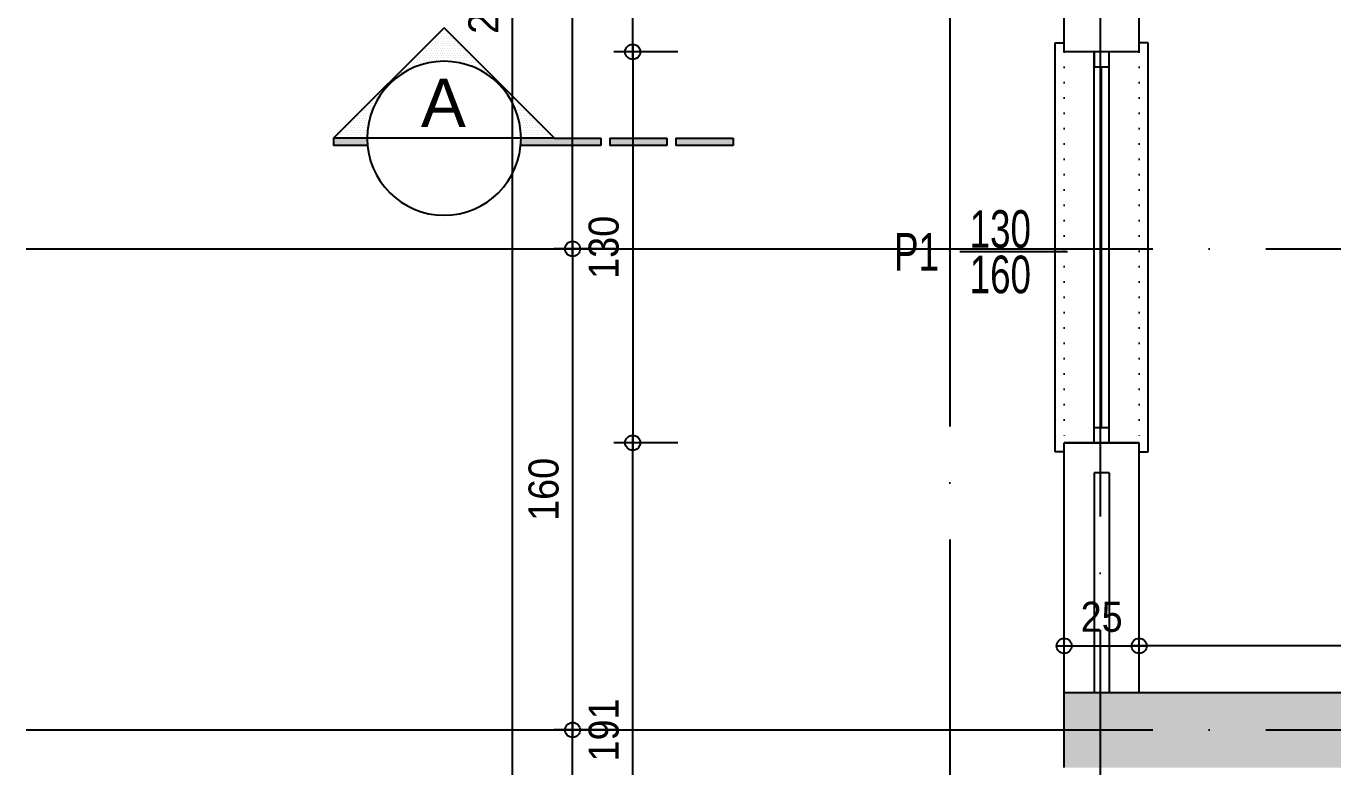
# Model space of a CAD drawing. Extents: x 460786 to 545292, y 30998 to 41694.
# Drawn here: x 465624.7 to 466059.6, y 39195.2 to 39441.6 of the extents above; entities that cross this region are included whole.
import ezdxf
from ezdxf.enums import TextEntityAlignment as Align

# ---------------------------------------------------------------- set-up
doc = ezdxf.new("R2010")
doc.units = 0
doc.header["$LTSCALE"] = 50
doc.header["$MEASUREMENT"] = 0
doc.header["$PDMODE"] = 35
doc.linetypes.add('DASHDOT', pattern=[5.5, 5, -0.25, 0, -0.25])
doc.linetypes.add('DASHED', pattern=[0.1, 0, -0.1])
doc.layers.get('0').update_dxf_attribs({"linetype": 'CONTINUOUS'})
doc.layers.get('Defpoints').update_dxf_attribs({"linetype": 'CONTINUOUS'})
for name, color, linetype in [('A-Aks Dikey', 12, 'DASHDOT'), ('A-Aks Yatay', 12, 'DASHDOT'), ('A-Betonarme', 6, 'CONTINUOUS'), ('A-Cam', 160, 'CONTINUOUS'), ('A-Dash', 9, 'DASHED'), ('A-Duvar', 7, 'CONTINUOUS'), ('A-Gör 2', 40, 'CONTINUOUS'), ('A-Kesit Yazi', 4, 'CONTINUOUS'), ('A-Olcu  IC Yatay', 8, 'CONTINUOUS'), ('A-Olcu DIS Dikey', 8, 'CONTINUOUS'), ('A-Poz-Pen', 4, 'CONTINUOUS'), ('A-Tarama 1', 9, 'CONTINUOUS')]:
    doc.layers.add(name, color=color, linetype=linetype)
doc.styles.get("Standard").update_dxf_attribs({"font": 'arial.ttf', "width": 0.9})
doc.styles.add('STANDARD1', font='arial.ttf')
doc.dimstyles.new('EXIT', dxfattribs={"dimscale": 50, "dimtxt": 0.23, "dimasz": 0.03, "dimexe": 0.125, "dimexo": 0.5, "dimgap": 0.09, "dimtad": 1, "dimzin": 1, "dimdsep": 46, "dimtxsty": 'Standard', "dimblk": 'TICK', "dimcen": 0.2, "dimadec": 0, "dimazin": 0, "dimtfac": 1, "dimtix": 1, "dimtofl": 0, "dimtmove": 2, "dimatfit": 3, "dimldrblk": 'TICK', "dimfxl": 1, "dimtolj": 1, "dimtzin": 1, "dimarcsym": 0})

# ---------------------------------------------------------------- blocks, each defined once
blk = doc.blocks.new('poz-pk1')
blk.add_line((24.33, 28.66), (24.33, -5.74))
at = {"width": 0.7}
for p in [(17.04, 9.96), (31.55, 9.96)]:
    blk.add_attdef('YAZı', text='', height=12, rotation=90, dxfattribs=at).set_placement(p, align=Align.MIDDLE_CENTER)
blk.add_attdef('POZ', text='', height=12, dxfattribs=at).set_placement((24.33, -14.42), align=Align.MIDDLE_CENTER)
blk = doc.blocks.new('*X5')
at = {"color": 0}
for p, q in [((116.4875, 395.125), (116.4875, 395.125)), ((116.5, 395.125), (116.5, 395.125)), ((116.50625, 395.1375), (116.50625, 395.1375)), ((116.5125, 395.15), (116.5125, 395.15)), ((116.5125, 395.125), (116.5125, 395.125)), ((116.51875, 395.1375), (116.51875, 395.1375)), ((116.525, 395.15), (116.525, 395.15)), ((116.525, 395.125), (116.525, 395.125)), ((116.53125, 395.1625), (116.53125, 395.1625)), ((116.53125, 395.1375), (116.53125, 395.1375)), ((116.5375, 395.175), (116.5375, 395.175)), ((116.5375, 395.15), (116.5375, 395.15)), ((116.5375, 395.125), (116.5375, 395.125)), ((116.54375, 395.1625), (116.54375, 395.1625)), ((116.54375, 395.1375), (116.54375, 395.1375)), ((116.55, 395.15), (116.55, 395.15)), ((116.55, 395.125), (116.55, 395.125)), ((116.55625, 395.1625), (116.55625, 395.1625)), ((116.55625, 395.1375), (116.55625, 395.1375)), ((116.5625, 395.15), (116.5625, 395.15)), ((116.5625, 395.125), (116.5625, 395.125)), ((116.56875, 395.1375), (116.56875, 395.1375)), ((116.575, 395.125), (116.575, 395.125)), ((116.58125, 395.1375), (116.58125, 395.1375)), ((116.5875, 395.125), (116.5875, 395.125)), ((116.4125, 395.05), (116.4125, 395.05)), ((116.425, 395.05), (116.425, 395.05)), ((116.43125, 395.0625), (116.43125, 395.0625)), ((116.4375, 395.075), (116.4375, 395.075)), ((116.4375, 395.05), (116.4375, 395.05)), ((116.44375, 395.0625), (116.44375, 395.0625)), ((116.45, 395.075), (116.45, 395.075)), ((116.45, 395.05), (116.45, 395.05)), ((116.45625, 395.0875), (116.45625, 395.0875)), ((116.45625, 395.0625), (116.45625, 395.0625)), ((116.4625, 395.1), (116.4625, 395.1)), ((116.4625, 395.075), (116.4625, 395.075)), ((116.4625, 395.05), (116.4625, 395.05)), ((116.46875, 395.0875), (116.46875, 395.0875)), ((116.46875, 395.0625), (116.46875, 395.0625)), ((116.475, 395.1), (116.475, 395.1)), ((116.475, 395.075), (116.475, 395.075)), ((116.475, 395.05), (116.475, 395.05)), ((116.48125, 395.1125), (116.48125, 395.1125)), ((116.48125, 395.0875), (116.48125, 395.0875)), ((116.48125, 395.0625), (116.48125, 395.0625)), ((116.4875, 395.1), (116.4875, 395.1)), ((116.4875, 395.075), (116.4875, 395.075)), ((116.4875, 395.05), (116.4875, 395.05)), ((116.49375, 395.1125), (116.49375, 395.1125)), ((116.49375, 395.0875), (116.49375, 395.0875)), ((116.49375, 395.0625), (116.49375, 395.0625)), ((116.5, 395.1), (116.5, 395.1)), ((116.5, 395.075), (116.5, 395.075)), ((116.5, 395.05), (116.5, 395.05)), ((116.50625, 395.1125), (116.50625, 395.1125)), ((116.50625, 395.0875), (116.50625, 395.0875)), ((116.50625, 395.0625), (116.50625, 395.0625)), ((116.5125, 395.1), (116.5125, 395.1)), ((116.5125, 395.075), (116.5125, 395.075)), ((116.5125, 395.05), (116.5125, 395.05)), ((116.51875, 395.1125), (116.51875, 395.1125)), ((116.51875, 395.0875), (116.51875, 395.0875)), ((116.51875, 395.0625), (116.51875, 395.0625)), ((116.525, 395.1), (116.525, 395.1)), ((116.525, 395.075), (116.525, 395.075)), ((116.525, 395.05), (116.525, 395.05)), ((116.53125, 395.1125), (116.53125, 395.1125)), ((116.53125, 395.0875), (116.53125, 395.0875)), ((116.53125, 395.0625), (116.53125, 395.0625)), ((116.5375, 395.1), (116.5375, 395.1)), ((116.5375, 395.075), (116.5375, 395.075)), ((116.5375, 395.05), (116.5375, 395.05)), ((116.54375, 395.1125), (116.54375, 395.1125)), ((116.54375, 395.0875), (116.54375, 395.0875)), ((116.54375, 395.0625), (116.54375, 395.0625)), ((116.55, 395.1), (116.55, 395.1)), ((116.55, 395.075), (116.55, 395.075)), ((116.55, 395.05), (116.55, 395.05)), ((116.55625, 395.1125), (116.55625, 395.1125)), ((116.55625, 395.0875), (116.55625, 395.0875)), ((116.55625, 395.0625), (116.55625, 395.0625)), ((116.5625, 395.1), (116.5625, 395.1)), ((116.5625, 395.075), (116.5625, 395.075)), ((116.5625, 395.05), (116.5625, 395.05)), ((116.56875, 395.1125), (116.56875, 395.1125)), ((116.56875, 395.0875), (116.56875, 395.0875)), ((116.56875, 395.0625), (116.56875, 395.0625)), ((116.575, 395.1), (116.575, 395.1)), ((116.575, 395.075), (116.575, 395.075)), ((116.575, 395.05), (116.575, 395.05)), ((116.58125, 395.1125), (116.58125, 395.1125)), ((116.58125, 395.0875), (116.58125, 395.0875)), ((116.58125, 395.0625), (116.58125, 395.0625)), ((116.5875, 395.1), (116.5875, 395.1)), ((116.5875, 395.075), (116.5875, 395.075)), ((116.5875, 395.05), (116.5875, 395.05)), ((116.59375, 395.1125), (116.59375, 395.1125)), ((116.59375, 395.0875), (116.59375, 395.0875)), ((116.59375, 395.0625), (116.59375, 395.0625)), ((116.6, 395.1), (116.6, 395.1)), ((116.6, 395.075), (116.6, 395.075)), ((116.6, 395.05), (116.6, 395.05)), ((116.60625, 395.1125), (116.60625, 395.1125)), ((116.60625, 395.0875), (116.60625, 395.0875)), ((116.60625, 395.0625), (116.60625, 395.0625)), ((116.6125, 395.1), (116.6125, 395.1)), ((116.6125, 395.075), (116.6125, 395.075)), ((116.6125, 395.05), (116.6125, 395.05)), ((116.61875, 395.0875), (116.61875, 395.0875)), ((116.61875, 395.0625), (116.61875, 395.0625)), ((116.625, 395.075), (116.625, 395.075)), ((116.625, 395.05), (116.625, 395.05)), ((116.63125, 395.0875), (116.63125, 395.0875)), ((116.63125, 395.0625), (116.63125, 395.0625)), ((116.6375, 395.075), (116.6375, 395.075)), ((116.6375, 395.05), (116.6375, 395.05)), ((116.64375, 395.0625), (116.64375, 395.0625)), ((116.65, 395.05), (116.65, 395.05)), ((116.65625, 395.0625), (116.65625, 395.0625)), ((116.6625, 395.05), (116.6625, 395.05)), ((116.35625, 394.9875), (116.35625, 394.9875)), ((116.3625, 395), (116.3625, 395)), ((116.36875, 394.9875), (116.36875, 394.9875)), ((116.375, 395), (116.375, 395)), ((116.38125, 395.0125), (116.38125, 395.0125)), ((116.38125, 394.9875), (116.38125, 394.9875)), ((116.3875, 395.025), (116.3875, 395.025)), ((116.3875, 395), (116.3875, 395)), ((116.39375, 395.0125), (116.39375, 395.0125)), ((116.39375, 394.9875), (116.39375, 394.9875)), ((116.4, 395.025), (116.4, 395.025)), ((116.4, 395), (116.4, 395)), ((116.40625, 395.0375), (116.40625, 395.0375)), ((116.40625, 395.0125), (116.40625, 395.0125)), ((116.40625, 394.9875), (116.40625, 394.9875)), ((116.4125, 395.025), (116.4125, 395.025)), ((116.4125, 395), (116.4125, 395)), ((116.41875, 395.0375), (116.41875, 395.0375)), ((116.41875, 395.0125), (116.41875, 395.0125)), ((116.425, 395.025), (116.425, 395.025)), ((116.425, 395), (116.425, 395)), ((116.43125, 395.0375), (116.43125, 395.0375)), ((116.43125, 395.0125), (116.43125, 395.0125)), ((116.4375, 395.025), (116.4375, 395.025)), ((116.4375, 395), (116.4375, 395)), ((116.44375, 395.0375), (116.44375, 395.0375)), ((116.44375, 395.0125), (116.44375, 395.0125)), ((116.45, 395.025), (116.45, 395.025)), ((116.45, 395), (116.45, 395)), ((116.45625, 395.0375), (116.45625, 395.0375)), ((116.45625, 395.0125), (116.45625, 395.0125)), ((116.4625, 395.025), (116.4625, 395.025)), ((116.4625, 395), (116.4625, 395)), ((116.46875, 395.0375), (116.46875, 395.0375)), ((116.46875, 395.0125), (116.46875, 395.0125)), ((116.475, 395.025), (116.475, 395.025)), ((116.48125, 395.0375), (116.48125, 395.0375)), ((116.48125, 395.0125), (116.48125, 395.0125)), ((116.4875, 395.025), (116.4875, 395.025)), ((116.49375, 395.0375), (116.49375, 395.0375)), ((116.49375, 395.0125), (116.49375, 395.0125)), ((116.5, 395.025), (116.5, 395.025)), ((116.50625, 395.0375), (116.50625, 395.0375)), ((116.50625, 395.0125), (116.50625, 395.0125)), ((116.5125, 395.025), (116.5125, 395.025)), ((116.51875, 395.0375), (116.51875, 395.0375)), ((116.51875, 395.0125), (116.51875, 395.0125)), ((116.525, 395.025), (116.525, 395.025)), ((116.53125, 395.0375), (116.53125, 395.0375)), ((116.53125, 395.0125), (116.53125, 395.0125)), ((116.5375, 395.025), (116.5375, 395.025)), ((116.54375, 395.0375), (116.54375, 395.0375)), ((116.54375, 395.0125), (116.54375, 395.0125)), ((116.55, 395.025), (116.55, 395.025)), ((116.55625, 395.0375), (116.55625, 395.0375)), ((116.55625, 395.0125), (116.55625, 395.0125)), ((116.5625, 395.025), (116.5625, 395.025)), ((116.56875, 395.0375), (116.56875, 395.0375)), ((116.56875, 395.0125), (116.56875, 395.0125)), ((116.575, 395.025), (116.575, 395.025)), ((116.58125, 395.0375), (116.58125, 395.0375)), ((116.58125, 395.0125), (116.58125, 395.0125)), ((116.5875, 395.025), (116.5875, 395.025)), ((116.59375, 395.0375), (116.59375, 395.0375)), ((116.59375, 395.0125), (116.59375, 395.0125)), ((116.6, 395.025), (116.6, 395.025)), ((116.60625, 395.0375), (116.60625, 395.0375)), ((116.60625, 395.0125), (116.60625, 395.0125)), ((116.6125, 395.025), (116.6125, 395.025)), ((116.61875, 395.0375), (116.61875, 395.0375)), ((116.61875, 395.0125), (116.61875, 395.0125)), ((116.625, 395.025), (116.625, 395.025)), ((116.625, 395), (116.625, 395)), ((116.63125, 395.0375), (116.63125, 395.0375)), ((116.63125, 395.0125), (116.63125, 395.0125)), ((116.6375, 395.025), (116.6375, 395.025)), ((116.6375, 395), (116.6375, 395)), ((116.64375, 395.0375), (116.64375, 395.0375)), ((116.64375, 395.0125), (116.64375, 395.0125)), ((116.65, 395.025), (116.65, 395.025)), ((116.65, 395), (116.65, 395)), ((116.65625, 395.0375), (116.65625, 395.0375)), ((116.65625, 395.0125), (116.65625, 395.0125)), ((116.6625, 395.025), (116.6625, 395.025)), ((116.6625, 395), (116.6625, 395)), ((116.66875, 395.0375), (116.66875, 395.0375)), ((116.66875, 395.0125), (116.66875, 395.0125)), ((116.66875, 394.9875), (116.66875, 394.9875)), ((116.675, 395.025), (116.675, 395.025)), ((116.675, 395), (116.675, 395)), ((116.68125, 395.0375), (116.68125, 395.0375)), ((116.68125, 395.0125), (116.68125, 395.0125)), ((116.68125, 394.9875), (116.68125, 394.9875)), ((116.6875, 395.025), (116.6875, 395.025)), ((116.6875, 395), (116.6875, 395)), ((116.69375, 395.0125), (116.69375, 395.0125)), ((116.69375, 394.9875), (116.69375, 394.9875)), ((116.7, 395), (116.7, 395)), ((116.70625, 395.0125), (116.70625, 395.0125)), ((116.70625, 394.9875), (116.70625, 394.9875)), ((116.7125, 395), (116.7125, 395)), ((116.71875, 394.9875), (116.71875, 394.9875)), ((116.73125, 394.9875), (116.73125, 394.9875)), ((116.28125, 394.9125), (116.28125, 394.9125)), ((116.2875, 394.925), (116.2875, 394.925)), ((116.30625, 394.9375), (116.30625, 394.9375)), ((116.3125, 394.95), (116.3125, 394.95)), ((116.325, 394.95), (116.325, 394.95)), ((116.33125, 394.9625), (116.33125, 394.9625)), ((116.3375, 394.975), (116.3375, 394.975)), ((116.34375, 394.9625), (116.34375, 394.9625)), ((116.35, 394.975), (116.35, 394.975)), ((116.35625, 394.9625), (116.35625, 394.9625)), ((116.3625, 394.975), (116.3625, 394.975)), ((116.375, 394.975), (116.375, 394.975)), ((116.7125, 394.975), (116.7125, 394.975)), ((116.725, 394.975), (116.725, 394.975)), ((116.73125, 394.9625), (116.73125, 394.9625)), ((116.7375, 394.975), (116.7375, 394.975)), ((116.74375, 394.9625), (116.74375, 394.9625)), ((116.75, 394.95), (116.75, 394.95)), ((116.75625, 394.9625), (116.75625, 394.9625)), ((116.7625, 394.95), (116.7625, 394.95)), ((116.76875, 394.9375), (116.76875, 394.9375)), ((116.78125, 394.9375), (116.78125, 394.9375)), ((116.7875, 394.925), (116.7875, 394.925)), ((116.80625, 394.9125), (116.80625, 394.9125)), ((116.2125, 394.85), (116.2125, 394.85)), ((116.23125, 394.8625), (116.23125, 394.8625)), ((116.2375, 394.875), (116.2375, 394.875)), ((116.25625, 394.8875), (116.25625, 394.8875)), ((116.2625, 394.9), (116.2625, 394.9)), ((116.83125, 394.8875), (116.83125, 394.8875)), ((116.85625, 394.8625), (116.85625, 394.8625)), ((116.8625, 394.85), (116.8625, 394.85)), ((116.15625, 394.7875), (116.15625, 394.7875)), ((116.1625, 394.8), (116.1625, 394.8)), ((116.16875, 394.7875), (116.16875, 394.7875)), ((116.175, 394.8), (116.175, 394.8)), ((116.18125, 394.8125), (116.18125, 394.8125)), ((116.18125, 394.7875), (116.18125, 394.7875)), ((116.1875, 394.825), (116.1875, 394.825)), ((116.1875, 394.8), (116.1875, 394.8)), ((116.19375, 394.8125), (116.19375, 394.8125)), ((116.2, 394.825), (116.2, 394.825)), ((116.20625, 394.8375), (116.20625, 394.8375)), ((116.88125, 394.8375), (116.88125, 394.8375)), ((116.8875, 394.825), (116.8875, 394.825)), ((116.89375, 394.8125), (116.89375, 394.8125)), ((116.9, 394.8), (116.9, 394.8)), ((116.90625, 394.8125), (116.90625, 394.8125)), ((116.90625, 394.7875), (116.90625, 394.7875)), ((116.9125, 394.8), (116.9125, 394.8)), ((116.91875, 394.7875), (116.91875, 394.7875)), ((116.93125, 394.7875), (116.93125, 394.7875)), ((116.08125, 394.7125), (116.08125, 394.7125)), ((116.0875, 394.725), (116.0875, 394.725)), ((116.09375, 394.7125), (116.09375, 394.7125)), ((116.1, 394.725), (116.1, 394.725)), ((116.10625, 394.7375), (116.10625, 394.7375)), ((116.10625, 394.7125), (116.10625, 394.7125)), ((116.1125, 394.75), (116.1125, 394.75)), ((116.1125, 394.725), (116.1125, 394.725)), ((116.11875, 394.7375), (116.11875, 394.7375)), ((116.11875, 394.7125), (116.11875, 394.7125)), ((116.125, 394.75), (116.125, 394.75)), ((116.125, 394.725), (116.125, 394.725)), ((116.13125, 394.7625), (116.13125, 394.7625)), ((116.13125, 394.7375), (116.13125, 394.7375)), ((116.13125, 394.7125), (116.13125, 394.7125)), ((116.1375, 394.775), (116.1375, 394.775)), ((116.1375, 394.75), (116.1375, 394.75)), ((116.1375, 394.725), (116.1375, 394.725)), ((116.14375, 394.7625), (116.14375, 394.7625)), ((116.14375, 394.7375), (116.14375, 394.7375)), ((116.14375, 394.7125), (116.14375, 394.7125)), ((116.15, 394.775), (116.15, 394.775)), ((116.15, 394.75), (116.15, 394.75)), ((116.15, 394.725), (116.15, 394.725)), ((116.15625, 394.7625), (116.15625, 394.7625)), ((116.15625, 394.7375), (116.15625, 394.7375)), ((116.1625, 394.775), (116.1625, 394.775)), ((116.1625, 394.75), (116.1625, 394.75)), ((116.16875, 394.7625), (116.16875, 394.7625)), ((116.175, 394.775), (116.175, 394.775)), ((116.9125, 394.775), (116.9125, 394.775)), ((116.91875, 394.7625), (116.91875, 394.7625)), ((116.925, 394.775), (116.925, 394.775)), ((116.925, 394.75), (116.925, 394.75)), ((116.925, 394.725), (116.925, 394.725)), ((116.93125, 394.7625), (116.93125, 394.7625)), ((116.93125, 394.7375), (116.93125, 394.7375)), ((116.93125, 394.7125), (116.93125, 394.7125)), ((116.9375, 394.775), (116.9375, 394.775)), ((116.9375, 394.75), (116.9375, 394.75)), ((116.9375, 394.725), (116.9375, 394.725)), ((116.94375, 394.7625), (116.94375, 394.7625)), ((116.94375, 394.7375), (116.94375, 394.7375)), ((116.94375, 394.7125), (116.94375, 394.7125)), ((116.95, 394.75), (116.95, 394.75)), ((116.95, 394.725), (116.95, 394.725)), ((116.95625, 394.7625), (116.95625, 394.7625)), ((116.95625, 394.7375), (116.95625, 394.7375)), ((116.95625, 394.7125), (116.95625, 394.7125)), ((116.9625, 394.75), (116.9625, 394.75)), ((116.9625, 394.725), (116.9625, 394.725)), ((116.96875, 394.7375), (116.96875, 394.7375)), ((116.96875, 394.7125), (116.96875, 394.7125)), ((116.975, 394.725), (116.975, 394.725)), ((116.98125, 394.7375), (116.98125, 394.7375)), ((116.98125, 394.7125), (116.98125, 394.7125)), ((116.9875, 394.725), (116.9875, 394.725)), ((116.99375, 394.7125), (116.99375, 394.7125)), ((117.00625, 394.7125), (117.00625, 394.7125)), ((116.0125, 394.65), (116.0125, 394.65)), ((116.025, 394.65), (116.025, 394.65)), ((116.03125, 394.6625), (116.03125, 394.6625)), ((116.0375, 394.675), (116.0375, 394.675)), ((116.0375, 394.65), (116.0375, 394.65)), ((116.04375, 394.6625), (116.04375, 394.6625)), ((116.05, 394.675), (116.05, 394.675)), ((116.05, 394.65), (116.05, 394.65)), ((116.05625, 394.6875), (116.05625, 394.6875)), ((116.05625, 394.6625), (116.05625, 394.6625)), ((116.0625, 394.7), (116.0625, 394.7)), ((116.0625, 394.675), (116.0625, 394.675)), ((116.0625, 394.65), (116.0625, 394.65)), ((116.06875, 394.6875), (116.06875, 394.6875)), ((116.06875, 394.6625), (116.06875, 394.6625)), ((116.075, 394.7), (116.075, 394.7)), ((116.075, 394.675), (116.075, 394.675)), ((116.075, 394.65), (116.075, 394.65)), ((116.08125, 394.6875), (116.08125, 394.6875)), ((116.08125, 394.6625), (116.08125, 394.6625)), ((116.0875, 394.7), (116.0875, 394.7)), ((116.0875, 394.675), (116.0875, 394.675)), ((116.0875, 394.65), (116.0875, 394.65)), ((116.09375, 394.6875), (116.09375, 394.6875)), ((116.09375, 394.6625), (116.09375, 394.6625)), ((116.1, 394.7), (116.1, 394.7)), ((116.1, 394.675), (116.1, 394.675)), ((116.1, 394.65), (116.1, 394.65)), ((116.10625, 394.6875), (116.10625, 394.6875)), ((116.10625, 394.6625), (116.10625, 394.6625)), ((116.1125, 394.7), (116.1125, 394.7)), ((116.1125, 394.675), (116.1125, 394.675)), ((116.1125, 394.65), (116.1125, 394.65)), ((116.11875, 394.6875), (116.11875, 394.6875)), ((116.11875, 394.6625), (116.11875, 394.6625)), ((116.125, 394.7), (116.125, 394.7)), ((116.125, 394.675), (116.125, 394.675)), ((116.125, 394.65), (116.125, 394.65)), ((116.13125, 394.6875), (116.13125, 394.6875)), ((116.13125, 394.6625), (116.13125, 394.6625)), ((116.1375, 394.7), (116.1375, 394.7)), ((116.1375, 394.675), (116.1375, 394.675)), ((116.1375, 394.65), (116.1375, 394.65)), ((116.14375, 394.6875), (116.14375, 394.6875)), ((116.14375, 394.6625), (116.14375, 394.6625)), ((116.15, 394.7), (116.15, 394.7)), ((116.9375, 394.7), (116.9375, 394.7)), ((116.9375, 394.675), (116.9375, 394.675)), ((116.94375, 394.6875), (116.94375, 394.6875)), ((116.94375, 394.6625), (116.94375, 394.6625)), ((116.95, 394.7), (116.95, 394.7)), ((116.95, 394.675), (116.95, 394.675)), ((116.95, 394.65), (116.95, 394.65)), ((116.95625, 394.6875), (116.95625, 394.6875)), ((116.95625, 394.6625), (116.95625, 394.6625)), ((116.9625, 394.7), (116.9625, 394.7)), ((116.9625, 394.675), (116.9625, 394.675)), ((116.9625, 394.65), (116.9625, 394.65)), ((116.96875, 394.6875), (116.96875, 394.6875)), ((116.96875, 394.6625), (116.96875, 394.6625)), ((116.975, 394.7), (116.975, 394.7)), ((116.975, 394.675), (116.975, 394.675)), ((116.975, 394.65), (116.975, 394.65)), ((116.98125, 394.6875), (116.98125, 394.6875)), ((116.98125, 394.6625), (116.98125, 394.6625)), ((116.9875, 394.7), (116.9875, 394.7)), ((116.9875, 394.675), (116.9875, 394.675)), ((116.9875, 394.65), (116.9875, 394.65)), ((116.99375, 394.6875), (116.99375, 394.6875)), ((116.99375, 394.6625), (116.99375, 394.6625)), ((117, 394.7), (117, 394.7)), ((117, 394.675), (117, 394.675)), ((117, 394.65), (117, 394.65)), ((117.00625, 394.6875), (117.00625, 394.6875)), ((117.00625, 394.6625), (117.00625, 394.6625)), ((117.0125, 394.7), (117.0125, 394.7)), ((117.0125, 394.675), (117.0125, 394.675)), ((117.0125, 394.65), (117.0125, 394.65)), ((117.01875, 394.6875), (117.01875, 394.6875)), ((117.01875, 394.6625), (117.01875, 394.6625)), ((117.025, 394.675), (117.025, 394.675)), ((117.025, 394.65), (117.025, 394.65)), ((117.03125, 394.6875), (117.03125, 394.6875)), ((117.03125, 394.6625), (117.03125, 394.6625)), ((117.0375, 394.675), (117.0375, 394.675)), ((117.0375, 394.65), (117.0375, 394.65)), ((117.04375, 394.6625), (117.04375, 394.6625)), ((117.05, 394.65), (117.05, 394.65)), ((117.05625, 394.6625), (117.05625, 394.6625)), ((117.0625, 394.65), (117.0625, 394.65)), ((115.98125, 394.6125), (115.98125, 394.6125)), ((115.9875, 394.625), (115.9875, 394.625)), ((115.99375, 394.6125), (115.99375, 394.6125)), ((116, 394.625), (116, 394.625)), ((116.00625, 394.6375), (116.00625, 394.6375)), ((116.00625, 394.6125), (116.00625, 394.6125)), ((116.0125, 394.625), (116.0125, 394.625)), ((116.01875, 394.6375), (116.01875, 394.6375)), ((116.01875, 394.6125), (116.01875, 394.6125)), ((116.025, 394.625), (116.025, 394.625)), ((116.03125, 394.6375), (116.03125, 394.6375)), ((116.03125, 394.6125), (116.03125, 394.6125)), ((116.0375, 394.625), (116.0375, 394.625)), ((116.04375, 394.6375), (116.04375, 394.6375)), ((116.04375, 394.6125), (116.04375, 394.6125)), ((116.05, 394.625), (116.05, 394.625)), ((116.05625, 394.6375), (116.05625, 394.6375)), ((116.05625, 394.6125), (116.05625, 394.6125)), ((116.0625, 394.625), (116.0625, 394.625)), ((116.06875, 394.6375), (116.06875, 394.6375)), ((116.06875, 394.6125), (116.06875, 394.6125)), ((116.075, 394.625), (116.075, 394.625)), ((116.08125, 394.6375), (116.08125, 394.6375)), ((116.08125, 394.6125), (116.08125, 394.6125)), ((116.0875, 394.625), (116.0875, 394.625)), ((116.09375, 394.6375), (116.09375, 394.6375)), ((116.09375, 394.6125), (116.09375, 394.6125)), ((116.1, 394.625), (116.1, 394.625)), ((116.10625, 394.6375), (116.10625, 394.6375)), ((116.10625, 394.6125), (116.10625, 394.6125)), ((116.1125, 394.625), (116.1125, 394.625)), ((116.11875, 394.6375), (116.11875, 394.6375)), ((116.11875, 394.6125), (116.11875, 394.6125)), ((116.125, 394.625), (116.125, 394.625)), ((116.13125, 394.6375), (116.13125, 394.6375)), ((116.13125, 394.6125), (116.13125, 394.6125)), ((116.1375, 394.625), (116.1375, 394.625)), ((116.94375, 394.6375), (116.94375, 394.6375)), ((116.94375, 394.6125), (116.94375, 394.6125)), ((116.95, 394.625), (116.95, 394.625)), ((116.95625, 394.6375), (116.95625, 394.6375)), ((116.95625, 394.6125), (116.95625, 394.6125)), ((116.9625, 394.625), (116.9625, 394.625)), ((116.96875, 394.6375), (116.96875, 394.6375)), ((116.96875, 394.6125), (116.96875, 394.6125)), ((116.975, 394.625), (116.975, 394.625)), ((116.98125, 394.6375), (116.98125, 394.6375)), ((116.98125, 394.6125), (116.98125, 394.6125)), ((116.9875, 394.625), (116.9875, 394.625)), ((116.99375, 394.6375), (116.99375, 394.6375)), ((116.99375, 394.6125), (116.99375, 394.6125)), ((117, 394.625), (117, 394.625)), ((117.00625, 394.6375), (117.00625, 394.6375)), ((117.00625, 394.6125), (117.00625, 394.6125)), ((117.0125, 394.625), (117.0125, 394.625)), ((117.01875, 394.6375), (117.01875, 394.6375)), ((117.01875, 394.6125), (117.01875, 394.6125)), ((117.025, 394.625), (117.025, 394.625)), ((117.03125, 394.6375), (117.03125, 394.6375)), ((117.03125, 394.6125), (117.03125, 394.6125)), ((117.0375, 394.625), (117.0375, 394.625)), ((117.04375, 394.6375), (117.04375, 394.6375)), ((117.04375, 394.6125), (117.04375, 394.6125)), ((117.05, 394.625), (117.05, 394.625)), ((117.05625, 394.6375), (117.05625, 394.6375)), ((117.05625, 394.6125), (117.05625, 394.6125)), ((117.0625, 394.625), (117.0625, 394.625)), ((117.06875, 394.6375), (117.06875, 394.6375)), ((117.06875, 394.6125), (117.06875, 394.6125)), ((117.075, 394.625), (117.075, 394.625)), ((117.08125, 394.6375), (117.08125, 394.6375)), ((117.08125, 394.6125), (117.08125, 394.6125)), ((117.0875, 394.625), (117.0875, 394.625)), ((117.09375, 394.6125), (117.09375, 394.6125)), ((117.10625, 394.6125), (117.10625, 394.6125))]:
    blk.add_line(p, q, dxfattribs=at)
blk = doc.blocks.new('kesit-p2')
h = blk.add_hatch()
h.set_pattern_fill('DOTS', scale=0.2, angle=90)
h.set_pattern_definition([(90, (294857.23727, 191937.31927), (-0.3175, 0.15875), [0, -0.3175])])
h.paths.add_polyline_path([(107.49, 62.37), (107.49, 51.2, -0.023249), (109.87, 51.09), (109.87, 62.37)])
h.paths.add_polyline_path([(107.49, 0), (107.49, -11.17), (107.49, -26.52), (109.87, -26.52), (109.87, 0.11, -0.023249)])
h.paths.add_polyline_path([(107.49, -29.51), (107.49, -48.56), (109.87, -48.56), (109.87, -29.51)])
h.paths.add_polyline_path([(107.49, -51.55), (107.49, -70.59), (109.87, -70.59), (109.87, -51.55)])
at = {"color": 0}
for p, q in [((107.49, 62.37), (70.72, 25.6)), ((107.49, -11.17), (107.49, 62.37)), ((109.87, 51.09), (109.87, 62.37)), ((107.49, -11.17), (70.72, 25.6)), ((109.87, -26.52), (109.87, 0.11)), ((109.87, -48.56), (109.87, -29.51)), ((109.87, -70.59), (109.87, -51.55))]:
    blk.add_line(p, q, dxfattribs=at)
for p, q in [((107.49, 62.37), (109.87, 62.37)), ((107.49, -11.17), (107.49, -26.52)), ((107.49, -26.52), (109.87, -26.52)), ((107.49, -29.51), (107.49, -48.56)), ((107.49, -29.51), (109.87, -29.51)), ((107.49, -48.56), (109.87, -48.56)), ((107.49, -51.55), (107.49, -70.59)), ((107.49, -51.55), (109.87, -51.55)), ((107.49, -70.59), (109.87, -70.59))]:
    blk.add_line(p, q)
blk.add_circle((107.49, 25.6), 25.6, dxfattribs=at)
at = {"color": 7, "xscale": 64, "yscale": 64, "zscale": 64, "rotation": 90}
blk.add_blockref('*X5', (25362.39, -7433.1), dxfattribs=at)
at = {"style": 'STANDARD1'}
blk.add_attdef('TEXT', text='', height=16, dxfattribs=at).set_placement((95.69, 25.83), align=Align.MIDDLE_CENTER)
at = {"style": 'STANDARD1', "width": 0.6}
blk.add_attdef('TEXT', text='', height=12, dxfattribs=at).set_placement((119.93, 26.59), align=Align.MIDDLE_CENTER)
blk = doc.blocks.new('TICK', base_point=(53.7, 38.06))
blk.add_line((55.37, 38.06), (52.04, 38.06))
blk.add_circle((53.7, 38.06), 1.67)
blk = doc.blocks.new('*D100')
at = {"layer": 'A-Olcu DIS Dikey', "color": 0, "lineweight": -2, "transparency": 16777216}
for p, q in [((465821.61, 39207.5), (465800.36, 39207.5)), ((465806.61, 39049), (465806.61, 39206)), ((465821.61, 39047.5), (465800.36, 39047.5))]:
    blk.add_line(p, q, dxfattribs=at)
at = {"layer": 'Defpoints', "color": 0, "transparency": 16777216}
for p in [(465806.61, 39207.5), (465846.61, 39207.5), (465846.61, 39047.5)]:
    blk.add_point(p, dxfattribs=at)
at = {"layer": 'A-Olcu DIS Dikey', "color": 0, "lineweight": -2, "transparency": 16777216, "xscale": 1.5, "yscale": 1.5, "zscale": 1.5}
for p, rotation in [((465806.61, 39207.5), 90), ((465806.61, 39047.5), 270)]:
    blk.add_blockref('TICK', p, dxfattribs=dict(at, rotation=rotation))
at = {"layer": 'A-Olcu DIS Dikey', "color": 0, "transparency": 16777216, "insert": (465797, 39127.5), "char_height": 10, "attachment_point": 5, "rotation": 90}
blk.add_mtext('\\A1;160', dxfattribs=at)
blk = doc.blocks.new('*D101')
at = {"layer": 'A-Olcu DIS Dikey', "color": 0, "lineweight": -2, "transparency": 16777216}
for p, q in [((465821.61, 39367.5), (465800.36, 39367.5)), ((465806.61, 39366), (465806.61, 39209)), ((465821.61, 39207.5), (465800.36, 39207.5))]:
    blk.add_line(p, q, dxfattribs=at)
at = {"layer": 'Defpoints', "color": 0, "transparency": 16777216}
for p in [(465846.61, 39367.5), (465806.61, 39207.5), (465846.61, 39207.5)]:
    blk.add_point(p, dxfattribs=at)
at = {"layer": 'A-Olcu DIS Dikey', "color": 0, "lineweight": -2, "transparency": 16777216, "xscale": 1.5, "yscale": 1.5, "zscale": 1.5}
for p, rotation in [((465806.61, 39367.5), 90), ((465806.61, 39207.5), 270)]:
    blk.add_blockref('TICK', p, dxfattribs=dict(at, rotation=rotation))
at = {"layer": 'A-Olcu DIS Dikey', "color": 0, "transparency": 16777216, "insert": (465797, 39287.5), "char_height": 10, "attachment_point": 5, "rotation": 90}
blk.add_mtext('\\A1;160', dxfattribs=at)
blk = doc.blocks.new('*D102')
at = {"layer": 'A-Olcu DIS Dikey', "color": 0, "lineweight": -2, "transparency": 16777216}
for p, q in [((465821.61, 39687.5), (465800.36, 39687.5)), ((465806.61, 39369), (465806.61, 39686)), ((465821.61, 39367.5), (465800.36, 39367.5))]:
    blk.add_line(p, q, dxfattribs=at)
at = {"layer": 'Defpoints', "color": 0, "transparency": 16777216}
for p in [(465806.61, 39687.5), (465846.61, 39687.5), (465846.61, 39367.5)]:
    blk.add_point(p, dxfattribs=at)
at = {"layer": 'A-Olcu DIS Dikey', "color": 0, "lineweight": -2, "transparency": 16777216, "xscale": 1.5, "yscale": 1.5, "zscale": 1.5}
for p, rotation in [((465806.61, 39687.5), 90), ((465806.61, 39367.5), 270)]:
    blk.add_blockref('TICK', p, dxfattribs=dict(at, rotation=rotation))
at = {"layer": 'A-Olcu DIS Dikey', "color": 0, "transparency": 16777216, "insert": (465797, 39527.5), "char_height": 10, "attachment_point": 5, "rotation": 90}
blk.add_mtext('\\A1;320', dxfattribs=at)
blk = doc.blocks.new('*D85')
at = {"layer": 'A-Olcu DIS Dikey', "color": 0, "lineweight": -2, "transparency": 16777216}
for p, q in [((465801.61, 40831.5), (465780.36, 40831.5)), ((465786.61, 38076), (465786.61, 40830)), ((465801.61, 38074.5), (465780.36, 38074.5))]:
    blk.add_line(p, q, dxfattribs=at)
at = {"layer": 'Defpoints', "color": 0, "transparency": 16777216}
for p in [(465786.61, 40831.5), (465826.61, 40831.5), (465826.61, 38074.5)]:
    blk.add_point(p, dxfattribs=at)
at = {"layer": 'A-Olcu DIS Dikey', "color": 0, "lineweight": -2, "transparency": 16777216, "xscale": 1.5, "yscale": 1.5, "zscale": 1.5}
for p, rotation in [((465786.61, 40831.5), 90), ((465786.61, 38074.5), 270)]:
    blk.add_blockref('TICK', p, dxfattribs=dict(at, rotation=rotation))
at = {"layer": 'A-Olcu DIS Dikey', "color": 0, "transparency": 16777216, "insert": (465777, 39453), "char_height": 10, "attachment_point": 5, "rotation": 90}
blk.add_mtext('\\A1;2757', dxfattribs=at)
blk = doc.blocks.new('*D110')
at = {"layer": 'A-Olcu DIS Dikey', "color": 0, "lineweight": -2, "transparency": 16777216}
for p, q in [((465841.61, 39623), (465820.36, 39623)), ((465826.61, 39434.5), (465826.61, 39621.5)), ((465841.61, 39433), (465820.36, 39433))]:
    blk.add_line(p, q, dxfattribs=at)
at = {"layer": 'Defpoints', "color": 0, "transparency": 16777216}
for p in [(465826.61, 39623), (465866.61, 39623), (465866.61, 39433)]:
    blk.add_point(p, dxfattribs=at)
at = {"layer": 'A-Olcu DIS Dikey', "color": 0, "lineweight": -2, "transparency": 16777216, "xscale": 1.5, "yscale": 1.5, "zscale": 1.5}
for p, rotation in [((465826.61, 39623), 90), ((465826.61, 39433), 270)]:
    blk.add_blockref('TICK', p, dxfattribs=dict(at, rotation=rotation))
at = {"layer": 'A-Olcu DIS Dikey', "color": 0, "transparency": 16777216, "insert": (465817, 39528), "char_height": 10, "attachment_point": 5, "rotation": 90}
blk.add_mtext('\\A1;190', dxfattribs=at)
blk = doc.blocks.new('*D111')
at = {"layer": 'A-Olcu DIS Dikey', "color": 0, "lineweight": -2, "transparency": 16777216}
for p, q in [((465841.61, 39433), (465820.36, 39433)), ((465826.61, 39431.5), (465826.61, 39304.5)), ((465841.61, 39303), (465820.36, 39303))]:
    blk.add_line(p, q, dxfattribs=at)
at = {"layer": 'Defpoints', "color": 0, "transparency": 16777216}
for p in [(465866.61, 39433), (465826.61, 39303), (465866.61, 39303)]:
    blk.add_point(p, dxfattribs=at)
at = {"layer": 'A-Olcu DIS Dikey', "color": 0, "lineweight": -2, "transparency": 16777216, "xscale": 1.5, "yscale": 1.5, "zscale": 1.5}
for p, rotation in [((465826.61, 39433), 90), ((465826.61, 39303), 270)]:
    blk.add_blockref('TICK', p, dxfattribs=dict(at, rotation=rotation))
at = {"layer": 'A-Olcu DIS Dikey', "color": 0, "transparency": 16777216, "insert": (465817, 39368), "char_height": 10, "attachment_point": 5, "rotation": 90}
blk.add_mtext('\\A1;130', dxfattribs=at)
blk = doc.blocks.new('*D112')
at = {"layer": 'A-Olcu DIS Dikey', "color": 0, "lineweight": -2, "transparency": 16777216}
for p, q in [((465841.61, 39303), (465820.36, 39303)), ((465826.61, 39113.5), (465826.61, 39301.5)), ((465841.61, 39112), (465820.36, 39112))]:
    blk.add_line(p, q, dxfattribs=at)
at = {"layer": 'Defpoints', "color": 0, "transparency": 16777216}
for p in [(465826.61, 39303), (465866.61, 39303), (465866.61, 39112)]:
    blk.add_point(p, dxfattribs=at)
at = {"layer": 'A-Olcu DIS Dikey', "color": 0, "lineweight": -2, "transparency": 16777216, "xscale": 1.5, "yscale": 1.5, "zscale": 1.5}
for p, rotation in [((465826.61, 39303), 90), ((465826.61, 39112), 270)]:
    blk.add_blockref('TICK', p, dxfattribs=dict(at, rotation=rotation))
at = {"layer": 'A-Olcu DIS Dikey', "color": 0, "transparency": 16777216, "insert": (465817, 39207.5), "char_height": 10, "attachment_point": 5, "rotation": 90}
blk.add_mtext('\\A1;191', dxfattribs=at)
blk = doc.blocks.new('*D735')
at = {"layer": 'A-Olcu  IC Yatay', "color": 0, "lineweight": -2, "transparency": 16777216}
for p, q in [((465995.1686, 39220.4521), (465995.1686, 39241.7021)), ((466420.1686, 39220.4521), (466420.1686, 39241.7021)), ((466418.6686, 39235.4521), (465996.6686, 39235.4521))]:
    blk.add_line(p, q, dxfattribs=at)
at = {"layer": 'Defpoints', "color": 0, "transparency": 16777216}
for p in [(465995.1686, 39235.4521), (465995.1686, 39195.4521), (466420.1686, 39195.4521)]:
    blk.add_point(p, dxfattribs=at)
at = {"layer": 'A-Olcu  IC Yatay', "color": 0, "lineweight": -2, "transparency": 16777216, "xscale": 1.5, "yscale": 1.5, "zscale": 1.5}
for p, rotation in [((465995.1686, 39235.4521), 180.0000000005827), ((466420.1686, 39235.4521), 5.826539251074792e-10)]:
    blk.add_blockref('TICK', p, dxfattribs=dict(at, rotation=rotation))
at = {"layer": 'A-Olcu  IC Yatay', "color": 0, "transparency": 16777216, "insert": (466207.6686, 39245.05783), "char_height": 10, "attachment_point": 5}
blk.add_mtext('\\A1;425', dxfattribs=at)
blk = doc.blocks.new('*D736')
at = {"layer": 'A-Olcu  IC Yatay', "color": 0, "lineweight": -2, "transparency": 16777216}
for p, q in [((465970.1686, 39220.4521), (465970.1686, 39241.7021)), ((465995.1686, 39220.4521), (465995.1686, 39241.7021)), ((465971.6686, 39235.4521), (465993.6686, 39235.4521))]:
    blk.add_line(p, q, dxfattribs=at)
at = {"layer": 'Defpoints', "color": 0, "transparency": 16777216}
for p in [(465995.1686, 39235.4521), (465970.1686, 39195.4521), (465995.1686, 39195.4521)]:
    blk.add_point(p, dxfattribs=at)
at = {"layer": 'A-Olcu  IC Yatay', "color": 0, "lineweight": -2, "transparency": 16777216, "xscale": 1.5, "yscale": 1.5, "zscale": 1.5, "rotation": 180}
blk.add_blockref('TICK', (465970.1686, 39235.4521), dxfattribs=at)
at = {"layer": 'A-Olcu  IC Yatay', "color": 0, "lineweight": -2, "transparency": 16777216, "xscale": 1.5, "yscale": 1.5, "zscale": 1.5}
blk.add_blockref('TICK', (465995.1686, 39235.4521), dxfattribs=at)
at = {"layer": 'A-Olcu  IC Yatay', "color": 0, "transparency": 16777216, "insert": (465982.6686, 39245.05783), "char_height": 10, "attachment_point": 5}
blk.add_mtext('\\A1;25', dxfattribs=at)

msp = doc.modelspace()

# ---------------------------------------------------------------- hatches: boundary and pattern name
at = {"layer": 'A-Tarama 1'}
h = msp.add_hatch(dxfattribs=at)
h.set_pattern_fill('ANSI33', color=256, scale=30, angle=180, style=0)
h.set_pattern_definition([(225, (696.577, 0), (5.30330086, -5.30330086), []), (225, (691.274, 6e-16), (5.30330086, -5.30330086), [3.75, -1.875])])
h.paths.add_polyline_path([(465995.17, 40179.5), (465920.17, 40179.5), (465920.17, 40154.5), (465995.17, 40154.5)])
h.paths.add_polyline_path([(465945.17, 40474.5), (466070.17, 40474.5), (466070.17, 40499.5), (465920.17, 40499.5), (465920.17, 40392.5), (465945.17, 40392.5)])
h.paths.add_polyline_path([(466430.17, 40499.5), (466333.17, 40499.5), (466333.17, 40474.5), (466430.17, 40474.5)])
h.paths.add_polyline_path([(466685.17, 40499.5), (466660.17, 40499.5), (466660.17, 40371.5), (466685.17, 40371.5)])
h.paths.add_polyline_path([(466430.17, 39860), (466333.17, 39860), (466333.17, 39835), (466430.17, 39835)])
h.paths.add_polyline_path([(466070.17, 39860), (465970.17, 39860), (465970.17, 39835), (466070.17, 39835)])
h.paths.add_polyline_path([(466070.17, 39220), (465970.17, 39220), (465970.17, 39195), (466070.17, 39195)])
h.paths.add_polyline_path([(466430.17, 39220), (466333.17, 39220), (466333.17, 39195), (466430.17, 39195)])
h.paths.add_polyline_path([(465995.17, 38899.5), (465920.17, 38899.5), (465920.17, 38874.5), (465945.17, 38874.5), (465995.17, 38874.5)])
h.paths.add_polyline_path([(466070.17, 38579.5), (465945.17, 38579.5), (465945.17, 38654.5), (465920.17, 38654.5), (465920.17, 38554.5), (466070.17, 38554.5)])
h.paths.add_polyline_path([(466523.17, 38579.5), (466333.17, 38579.5), (466333.17, 38554.5), (466523.17, 38554.5)])
h.paths.add_polyline_path([(466843.17, 38099.5), (466498.17, 38099.5), (466498.17, 38074.5), (466843.17, 38074.5)])
h.paths.add_polyline_path([(466523.17, 38322.5), (466498.17, 38322.5), (466498.17, 38222.5), (466523.17, 38222.5)])
h.paths.add_polyline_path([(466925.17, 38247.5), (466843.17, 38247.5), (466843.17, 38322.5), (466818.17, 38322.5), (466818.17, 38222.5), (466925.17, 38222.5)])
h.paths.add_polyline_path([(466843.17, 38682.5), (466818.17, 38682.5), (466818.17, 38554.5), (466843.17, 38554.5)])
h.paths.add_polyline_path([(467170.17, 38114.5), (467130.17, 38114.5), (467130.17, 38074.5), (467170.17, 38074.5)])
h.paths.add_polyline_path([(467490.17, 38114.5), (467450.17, 38114.5), (467450.17, 38074.5), (467490.17, 38074.5)])
h.paths.add_polyline_path([(467482.17, 38322.5), (467457.17, 38322.5), (467457.17, 38222.5), (467482.17, 38222.5)])
h.paths.add_polyline_path([(467482.17, 38682.5), (467457.17, 38682.5), (467457.17, 38554.5), (467482.17, 38554.5)])
h.paths.add_polyline_path([(468123.17, 38682.5), (468098.17, 38682.5), (468098.17, 38554.5), (468123.17, 38554.5)])
h.paths.add_polyline_path([(468123.17, 38322.5), (468098.17, 38322.5), (468098.17, 38222.5), (468123.17, 38222.5)])
h.paths.add_polyline_path([(468123.17, 38114.5), (468090.17, 38114.5), (468090.17, 38074.5), (468123.17, 38074.5)])
h.paths.add_polyline_path([(467810.17, 38114.5), (467770.17, 38114.5), (467770.17, 38074.5), (467810.17, 38074.5)])
h.paths.add_polyline_path([(468166.17, 38746.5), (468133.17, 38746.5), (468133.17, 38706.5), (468166.17, 38706.5)])
h.paths.add_polyline_path([(468166.17, 39066.5), (468133.17, 39066.5), (468133.17, 39026.5), (468166.17, 39026.5)])
h.paths.add_polyline_path([(468123.17, 39066.5), (468098.17, 39066.5), (467933.17, 39066.5), (467933.17, 39041.5), (468083.17, 39041.5), (468083.17, 39026.5), (468123.17, 39026.5)])
h.paths.add_polyline_path([(467163.17, 39066.5), (466818.17, 39066.5), (466818.17, 39041.5), (467163.17, 39041.5)])
h.paths.add_polyline_path([(467491.17, 39081.5), (467451.17, 39081.5), (467451.17, 39041.5), (467491.17, 39041.5)])
h.paths.add_polyline_path([(467491.17, 39406.5), (467451.17, 39406.5), (467451.17, 39366.5), (467491.17, 39366.5)])
h.paths.add_polyline_path([(467178.17, 39406.5), (467138.17, 39406.5), (467138.17, 39366.5), (467178.17, 39366.5)])
h.paths.add_polyline_path([(466843.17, 39406.5), (466803.17, 39406.5), (466803.17, 39366.5), (466843.17, 39366.5)])
h.paths.add_polyline_path([(466843.17, 39686.5), (466803.17, 39686.5), (466803.17, 39646.5), (466843.17, 39646.5)])
h.paths.add_polyline_path([(466843.17, 39862.5), (466843.17, 40011.5), (466818.17, 40011.5), (466818.17, 39832.5), (466843.17, 39832.5)])
h.paths.add_polyline_path([(467163.17, 40011.5), (467138.17, 40011.5), (467138.17, 39832.5), (467163.17, 39832.5)])
h.paths.add_polyline_path([(467178.17, 39686.5), (467138.17, 39686.5), (467138.17, 39646.5), (467178.17, 39646.5)])
h.paths.add_polyline_path([(467491.17, 39686.5), (467451.17, 39686.5), (467451.17, 39646.5), (467491.17, 39646.5)])
h.paths.add_polyline_path([(467491.17, 40011.5), (467451.17, 40011.5), (467451.17, 39971.5), (467491.17, 39971.5)])
h.paths.add_polyline_path([(468123.17, 40026.5), (468083.17, 40026.5), (468083.17, 40011.5), (467933.17, 40011.5), (467933.17, 39986.5), (468123.17, 39986.5)])
h.paths.add_polyline_path([(468123.17, 39706.5), (468083.17, 39706.5), (468083.17, 39666.5), (468123.17, 39666.5)])
h.paths.add_polyline_path([(468166.17, 39706.5), (468133.17, 39706.5), (468133.17, 39666.5), (468166.17, 39666.5)])
h.paths.add_polyline_path([(468166.17, 40026.5), (468133.17, 40026.5), (468133.17, 39986.5), (468166.17, 39986.5)])
h.paths.add_polyline_path([(468123.17, 39386.5), (468083.17, 39386.5), (468083.17, 39346.5), (468123.17, 39346.5)])
h.paths.add_polyline_path([(468123.17, 40507.5), (468098.17, 40507.5), (468098.17, 40371.5), (468123.17, 40371.5)])
h.paths.add_polyline_path([(468123.17, 40831.5), (468015.17, 40831.5), (468015.17, 40806.5), (468098.17, 40806.5), (468098.17, 40727.5), (468123.17, 40727.5)])
h.paths.add_polyline_path([(468123.17, 40978.5), (468091.17, 40978.5), (468091.17, 40938.5), (468123.17, 40938.5)])
h.paths.add_polyline_path([(468165.17, 40978.5), (468133.17, 40978.5), (468133.17, 40938.5), (468165.17, 40938.5)])
h.paths.add_polyline_path([(467811.17, 40978.5), (467771.17, 40978.5), (467771.17, 40938.5), (467811.17, 40938.5)])
h.paths.add_polyline_path([(467491.17, 40978.5), (467451.17, 40978.5), (467451.17, 40938.5), (467491.17, 40938.5)])
h.paths.add_polyline_path([(467483.17, 40831.5), (467458.17, 40831.5), (467458.17, 40727.5), (467483.17, 40727.5)])
h.paths.add_polyline_path([(467483.17, 40495.5), (467458.17, 40495.5), (467458.17, 40384.5), (467458.17, 40371.5), (467483.17, 40371.5)])
h.paths.add_polyline_path([(466843.17, 40507.5), (466818.17, 40507.5), (466818.17, 40371.5), (466843.17, 40371.5)])
h.paths.add_polyline_path([(466926.17, 40831.5), (466818.17, 40831.5), (466818.17, 40727.5), (466843.17, 40727.5), (466843.17, 40806.5), (466926.17, 40806.5)])
h.paths.add_polyline_path([(466851.17, 40978.5), (466818.17, 40978.5), (466818.17, 40938.5), (466851.17, 40938.5)])
h.paths.add_polyline_path([(467171.17, 40978.5), (467131.17, 40978.5), (467131.17, 40938.5), (467171.17, 40938.5)])

# ---------------------------------------------------------------- linework, layer by layer
at = {"layer": 'A-Aks Dikey', "ltscale": 1.5}
for p, q in [((465932.17, 41333.83), (465932.17, 37667.36)), ((465982.17, 41303.83), (465982.17, 37697.36))]:
    msp.add_line(p, q, dxfattribs=at)
at = {"layer": 'A-Aks Yatay', "ltscale": 1.5}
for p, q in [((465624.75, 39367.5), (468533.89, 39367.5)), ((465624.75, 39207.5), (468533.89, 39207.5))]:
    msp.add_line(p, q, dxfattribs=at)
at = {"layer": 'A-Betonarme'}
for p, q in [((465970.17, 39220), (466070.17, 39220)), ((465970.17, 39195), (465970.17, 39220))]:
    msp.add_line(p, q, dxfattribs=at)
at = {"layer": 'A-Cam'}
for p, q in [((465980.17, 39303), (465980.17, 39433)), ((465985.17, 39303), (465985.17, 39433)), ((465982.67, 39308), (465982.67, 39428))]:
    msp.add_line(p, q, dxfattribs=at)
for points in [[(465980.17, 39433), (465980.17, 39428), (465985.17, 39428)], [(465985.17, 39303), (465985.17, 39308), (465980.17, 39308)]]:
    msp.add_lwpolyline(points, dxfattribs=at)
at = {"layer": 'A-Dash'}
for p, q in [((465970.17, 39433), (465970.17, 39303)), ((465995.17, 39433), (465995.17, 39303))]:
    msp.add_line(p, q, dxfattribs=at)
at = {"layer": 'A-Duvar'}
for p, q in [((465970.17, 39433), (465970.17, 39623)), ((465995.17, 39433), (465995.17, 39515)), ((465995.17, 39433), (465970.17, 39433)), ((465995.17, 39433), (465970.17, 39433)), ((465970.17, 39303), (465995.17, 39303)), ((465995.17, 39303), (465970.17, 39303)), ((465970.17, 39220), (465970.17, 39303)), ((465995.17, 39220), (465995.17, 39303)), ((465985.17, 39293), (465980.17, 39293)), ((465980.17, 39293), (465980.17, 39220)), ((465985.17, 39293), (465985.17, 39220))]:
    msp.add_line(p, q, dxfattribs=at)
at = {"layer": 'A-Gör 2'}
for p, q in [((465967.17, 39433), (465967.17, 39436)), ((465967.17, 39436), (465970.17, 39436)), ((465998.17, 39436), (465995.17, 39436)), ((465998.17, 39433), (465998.17, 39436)), ((465967.17, 39300), (465967.17, 39433)), ((465998.17, 39300), (465998.17, 39433)), ((465970.17, 39300), (465967.17, 39300)), ((465995.17, 39300), (465998.17, 39300))]:
    msp.add_line(p, q, dxfattribs=at)

# ---------------------------------------------------------------- block references
at = {"layer": 'A-Kesit Yazi'}
ref = msp.add_blockref('kesit-p2', (465789.44, 39511.76), dxfattribs=dict(at, xscale=-1, rotation=90))
ref.add_attrib('TEXT', 'A', dxfattribs={"layer": '0', "height": 16, "style": 'STANDARD1'}).set_placement((465763.6, 39416.07), align=Align.MIDDLE_CENTER)
at = {"layer": 'A-Poz-Pen'}
ref = msp.add_blockref('poz-pk1', (465941.49, 39391.85), dxfattribs=dict(at, xscale=1.041608796296916, yscale=1.041608796296916, zscale=1.041608796296916, rotation=270))
ref.add_attrib('YAZı', '130', dxfattribs={"layer": '0', "height": 12.499, "rotation": 360, "width": 0.7}).set_placement((465948.94, 39374.1), align=Align.MIDDLE_CENTER)
ref.add_attrib('YAZı', '160', dxfattribs={"layer": '0', "height": 12.499, "rotation": 360, "width": 0.7}).set_placement((465948.95, 39358.99), align=Align.MIDDLE_CENTER)
ref.add_attrib('POZ', 'P1', dxfattribs={"layer": '0', "height": 12.499, "rotation": 360, "width": 0.7}).set_placement((465921.06, 39366.5), align=Align.MIDDLE_CENTER)

# ---------------------------------------------------------------- dimensions: what is measured, and where the dimension line sits
at = {"layer": 'A-Olcu  IC Yatay'}
for p1, distance, picture, middle in [((465970.17, 39195.45), 40, '*D736', (465982.67, 39245.06)), ((466420.17, 39195.45), -40, '*D735', (466207.67, 39245.06))]:
    dim = msp.add_aligned_dim(p1=p1, p2=(465995.17, 39195.45), distance=distance, dimstyle='EXIT', override={"dimtxt": 0.2, "dimdec": 1, "dimzin": 9, "dimtdec": 1}, dxfattribs=at)
    dim.commit()
    dim.dimension.update_dxf_attribs({"geometry": picture, "text_midpoint": middle})
at = {"layer": 'A-Olcu DIS Dikey'}
for p1, p2, distance, picture, middle in [((465826.61, 38074.5), (465826.61, 40831.5), 40, '*D85', (465777, 39453)), ((465846.61, 39367.5), (465846.61, 39687.5), 40, '*D102', (465797, 39527.5)), ((465866.61, 39433), (465866.61, 39623), 40, '*D110', (465817, 39528)), ((465866.61, 39433), (465866.61, 39303), -40, '*D111', (465817, 39368)), ((465846.61, 39367.5), (465846.61, 39207.5), -40, '*D101', (465797, 39287.5)), ((465866.61, 39112), (465866.61, 39303), 40, '*D112', (465817, 39207.5)), ((465846.61, 39047.5), (465846.61, 39207.5), 40, '*D100', (465797, 39127.5))]:
    dim = msp.add_aligned_dim(p1=p1, p2=p2, distance=distance, dimstyle='EXIT', override={"dimtxt": 0.2, "dimdec": 1, "dimzin": 9, "dimtdec": 1}, dxfattribs=at)
    dim.commit()
    dim.dimension.update_dxf_attribs({"geometry": picture, "text_midpoint": middle})

doc.saveas('drawing.dxf')
